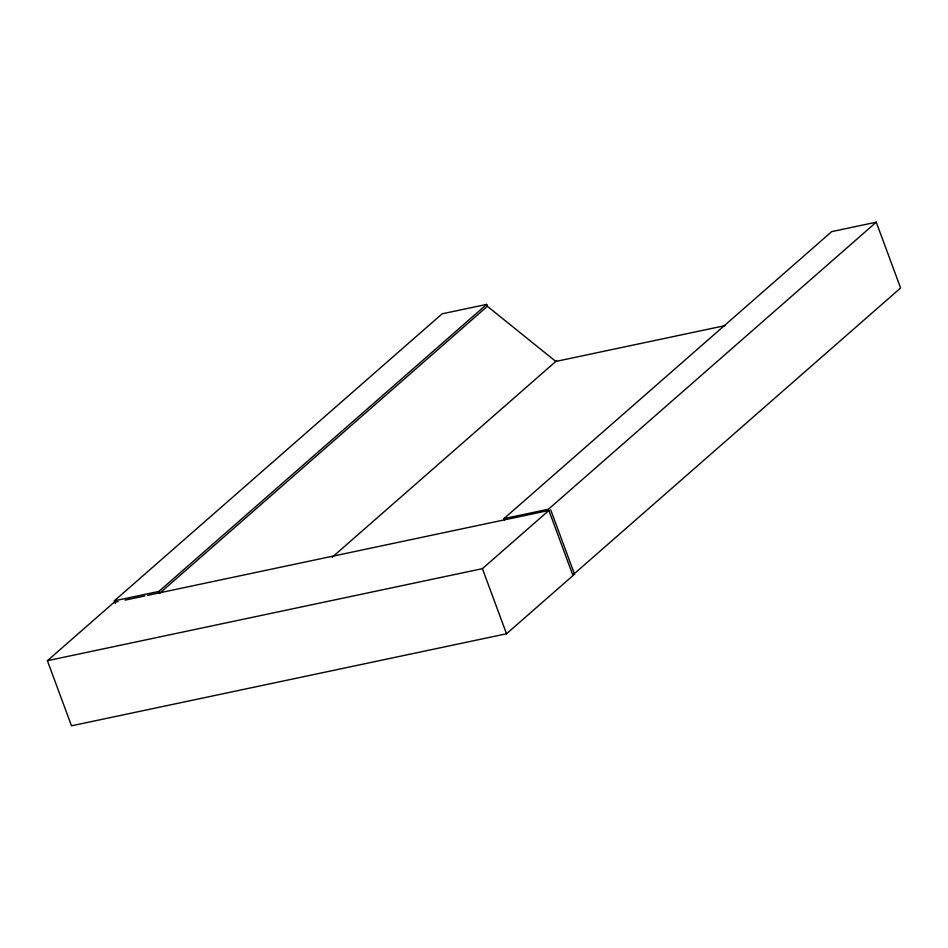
<?xml version="1.0" encoding="UTF-8"?>
<svg xmlns="http://www.w3.org/2000/svg" width="948" height="948" viewBox="0 0 948 948"><rect width="100%" height="100%" fill="white"/><g stroke="black" fill="none" stroke-linecap="round" stroke-linejoin="round"><path stroke-width="1.42" d="M115.348 603.627L114.329 600.854L442.147 313.812L486.68 304.391L487.379 306.287L555.801 361.449L725.256 325.591M572.782 575.033L900.6 287.991L876.26 222.188L548.442 509.23L572.983 575.578L506.505 633.774L71.491 725.812L47.4 660.697L113.867 602.49L118.097 601.601M114.329 600.854L158.861 591.434L486.68 304.391M487.379 306.287L159.56 593.341L158.861 591.434M332.203 557.234L556.571 360.773M504.36 519.871L503.909 518.651L831.728 231.608L876.26 222.188M47.4 660.697L482.414 568.658L548.892 510.451L160.331 592.666M573.042 574.796L574.618 574.464L550.729 509.882M503.909 518.651L548.442 509.23M125.136 600.108L144.843 595.937M147.663 595.344L158.92 592.962M482.414 568.658L506.505 633.774"/></g></svg>
